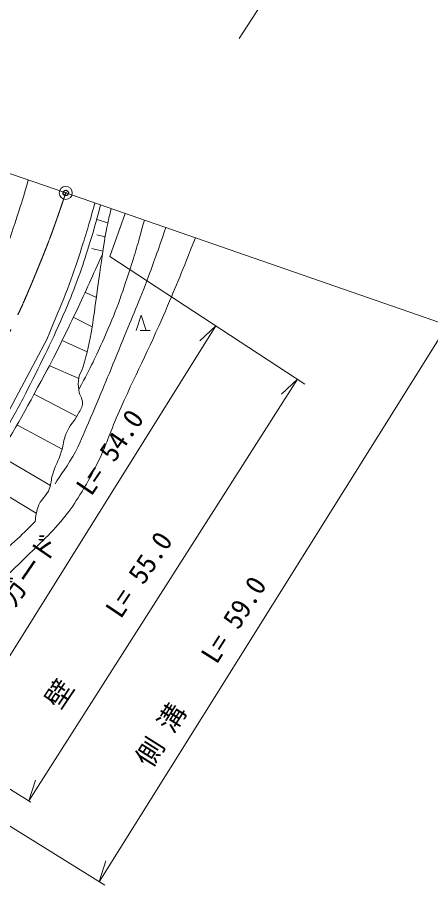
# Model space of a CAD drawing. Units: millimetres, scale not verified. Extents: x 40000 to 680000, y 20000 to 380000.
# Drawn here: x 534756 to 572630, y 238900 to 318184 of the extents above; entities that cross this region are included whole.
import ezdxf
from ezdxf.enums import TextEntityAlignment as Align

# ---------------------------------------------------------------- set-up
doc = ezdxf.new("R2010")
doc.units = ezdxf.units.MM
doc.header["$LTSCALE"] = 1000
doc.header["$PDMODE"] = 32
doc.header["$PDSIZE"] = 500
doc.linetypes.add('CHAIN', pattern=[18.5, 12, -1.5, 3.5, -1.5])
for name, color, linetype, lineweight in [('M-BGD', 7, 'Continuous', 13), ('M-BMK', 7, 'CHAIN', 13), ('M-STR-HTXT', 7, 'Continuous', 13)]:
    doc.layers.add(name, color=color, linetype=linetype, lineweight=lineweight)
doc.layers.add('M-OTRS', color=6, linetype='Continuous')
doc.styles.add('ＭＳ ゴシック', font='')
doc.styles.get('ＭＳ ゴシック').set_extended_font_data('MS Gothic')

msp = doc.modelspace()

# ---------------------------------------------------------------- linework, layer by layer
at = {"layer": 'M-BGD'}
for p, q in [((544632, 300212), (543229, 296257)), ((543049, 299342), (542030, 299667)), ((542795, 298072), (542057, 298247)), ((542591, 296744), (541579, 297007)), ((541998, 292526), (541019, 292959)), ((541605, 289816), (539923, 290695)), ((541164, 287533), (538916, 288555)), ((540382, 285096), (537742, 286250)), ((540197, 281600), (536298, 283664)), ((538856, 278613), (534772, 280828)), ((537787, 275298), (533595, 277752)), ((536496, 272756), (532131, 275384))]:
    msp.add_line(p, q, dxfattribs=at)
at = {"layer": 'M-BGD', "color": 1}
msp.add_line((546016, 289498), (546919, 289498), dxfattribs=at)
at = {"layer": 'M-BGD'}
for points in [[(570401, 337934), (569833, 341568), (572541, 343181), (555077, 316234)], [(575125, 289655), (539195, 302094), (519076, 309019)], [(525279, 268265), (533046, 280378), (537450, 288661)]]:
    msp.add_lwpolyline(points, dxfattribs=at)
at = {"layer": 'M-BGD', "color": 1}
msp.add_lwpolyline([(545652, 289498), (546102, 290892), (546551, 289498)], dxfattribs=at)
at = {"layer": 'M-BGD'}
msp.add_circle((539195, 302094), 600, dxfattribs=at)
for points, knots in [([(535764, 303276), (535380, 301905), (535253, 301532), (534899, 300423), (533939, 297413), (533315, 295748), (532045, 292855), (530581, 289519), (529905, 288389), (527731, 284585)], [0, 0, 0, 0, 1, 1, 1, 2, 2, 2, 3, 3, 3, 3]), ([(507032, 260892), (507771, 260678), (508027, 260646), (508673, 260532), (510596, 260194), (511741, 260207), (513672, 260498), (515012, 260699), (515771, 260859), (517037, 261342), (518318, 261831), (519007, 262202), (520167, 262935), (521525, 263793), (522279, 264304), (523482, 265369), (524185, 265992), (524563, 266371), (525133, 267116), (525642, 267781), (525836, 268217), (526290, 268921), (528005, 271581), (529003, 273048), (530709, 275714), (531872, 277532), (532566, 278526), (533663, 280385), (534486, 281781), (534945, 282567), (535673, 284015), (537099, 286856), (537914, 288445), (539166, 291367), (539666, 292535), (539919, 293200), (540359, 294392), (540765, 295490), (540964, 296116), (541316, 297233), (541776, 298688), (541899, 299178), (542384, 300991)], [0, 0, 0, 0, 1, 1, 1, 2, 2, 2, 3, 3, 3, 4, 4, 4, 5, 5, 5, 6, 6, 6, 7, 7, 7, 8, 8, 8, 9, 9, 9, 10, 10, 10, 11, 11, 11, 12, 12, 12, 13, 13, 13, 14, 14, 14, 14]), ([(541859, 301172), (541271, 298991), (541078, 298384), (540508, 296619), (539486, 293450), (538999, 292409), (537450, 288661)], [0, 0, 0, 0, 1, 1, 1, 2, 2, 2, 2]), ([(542553, 296491), (542757, 297839), (542797, 298215), (543040, 299302), (543158, 299831), (543196, 300010), (543365, 300651)], [0, 0, 0, 0, 1, 1, 1, 2, 2, 2, 2]), ([(548371, 298918), (547557, 296561), (547335, 295938), (546620, 294046), (545747, 291735), (545186, 290468), (544250, 288182), (543175, 285556), (542583, 284081), (541461, 281475), (540936, 280258), (540687, 279554), (540075, 278379), (539448, 277176), (538629, 276107), (538210, 275448), (538210, 275448), (538210, 275448), (538210, 275448)], [0, 0, 0, 0, 1, 1, 1, 2, 2, 2, 3, 3, 3, 4, 4, 4, 5, 5, 5, 6, 6, 6, 6]), ([(546398, 299601), (545836, 297506), (545660, 296927), (545117, 295234), (544296, 292676), (543800, 291246), (542709, 288790), (541889, 286945), (541577, 286309), (540431, 284151)], [0, 0, 0, 0, 1, 1, 1, 2, 2, 2, 3, 3, 3, 3]), ([(514789, 248382), (515235, 249217), (515390, 249455), (515809, 250122), (516755, 251628), (517472, 252343), (518575, 253738), (519270, 254615), (519655, 255113), (520421, 255929), (521528, 257107), (522190, 257734), (523429, 258773), (525070, 260151), (526112, 260769), (527806, 262081), (529349, 263276), (530243, 263911), (531724, 265181), (533174, 266423), (533959, 267152), (535312, 268500), (536886, 270068), (537861, 270871), (539242, 272612), (539869, 273402), (540162, 273891), (540686, 274754), (541273, 275719), (541577, 276276), (542080, 277288), (542928, 278993), (543197, 280041), (543963, 281784), (545604, 285517), (546714, 287522), (548319, 291271), (549433, 293876), (549790, 294735), (551074, 297982)], [0, 0, 0, 0, 1, 1, 1, 2, 2, 2, 3, 3, 3, 4, 4, 4, 5, 5, 5, 6, 6, 6, 7, 7, 7, 8, 8, 8, 9, 9, 9, 10, 10, 10, 11, 11, 11, 12, 12, 12, 13, 13, 13, 13]), ([(514633, 259906), (516464, 260267), (517145, 260421), (518634, 261082), (520272, 261811), (521070, 262478), (522487, 263575), (523773, 264571), (524527, 265134), (525535, 266410), (526359, 267453), (526632, 268171), (527353, 269287), (529270, 272257), (530480, 273833), (532341, 276839), (534386, 280143), (535442, 282051), (537275, 285477), (538456, 287685), (539057, 288954), (540141, 291210), (541124, 293254), (541611, 294429), (542553, 296491), (542553, 296491), (542553, 296491), (542553, 296491)], [0, 0, 0, 0, 1, 1, 1, 2, 2, 2, 3, 3, 3, 4, 4, 4, 5, 5, 5, 6, 6, 6, 7, 7, 7, 8, 8, 8, 9, 9, 9, 9]), ([(536398, 271996), (536439, 272554), (536485, 272773), (536632, 273248), (536874, 274029), (537447, 274268), (537712, 275041), (537868, 275494), (537846, 275778), (537975, 276239), (538215, 277094), (538523, 277516), (538785, 278365), (538985, 279011), (538986, 279408), (539228, 280040), (539524, 280812), (539967, 281105), (540329, 281847), (540516, 282229), (540739, 282433), (540731, 282858), (540722, 283329), (540451, 283548), (540385, 284014), (540321, 284459), (540324, 284720), (540392, 285164), (540451, 285553), (540659, 285721), (540772, 286098), (541199, 287512), (541352, 288330), (541600, 289785), (541785, 290870), (541849, 291484), (542005, 292574), (542224, 294103), (542289, 294584), (542553, 296491)], [0, 0, 0, 0, 1, 1, 1, 2, 2, 2, 3, 3, 3, 4, 4, 4, 5, 5, 5, 6, 6, 6, 7, 7, 7, 8, 8, 8, 9, 9, 9, 10, 10, 10, 11, 11, 11, 12, 12, 12, 13, 13, 13, 13]), ([(517730, 260363), (518437, 260359), (518740, 260376), (519350, 260561), (520088, 260784), (520367, 261206), (521053, 261558), (521751, 261916), (522142, 262127), (522881, 262388), (523657, 262663), (524161, 262603), (524917, 262929), (525750, 263288), (526104, 263700), (526890, 264154), (527650, 264594), (528142, 264728), (528874, 265213), (529588, 265688), (529952, 266009), (530598, 266574), (531444, 267316), (531841, 267815), (532670, 268577), (533472, 269316), (533970, 269676), (534773, 270415), (535424, 271015), (535763, 271378), (536398, 271996), (536398, 271996), (536398, 271996), (536398, 271996)], [0, 0, 0, 0, 1, 1, 1, 2, 2, 2, 3, 3, 3, 4, 4, 4, 5, 5, 5, 6, 6, 6, 7, 7, 7, 8, 8, 8, 9, 9, 9, 10, 10, 10, 11, 11, 11, 11])]:
    msp.add_open_spline(points, degree=3, knots=knots, dxfattribs=at)
at = {"layer": 'M-BMK'}
msp.add_open_spline([(539195, 302094), (538063, 298746), (537716, 297798), (536610, 295106), (535195, 291663), (534341, 289746), (532527, 286497), (531764, 285131), (531507, 284653), (530501, 283042)], degree=3, knots=[0, 0, 0, 0, 1, 1, 1, 2, 2, 2, 3, 3, 3, 3], dxfattribs=at)
at = {"layer": 'M-OTRS'}
msp.add_point((539195, 302094), dxfattribs=at)
at = {"layer": 'M-STR-HTXT'}
for p, q in [((561100, 284582), (543229, 296257)), ((528560, 250883), (552937, 289914)), ((542271, 238988), (574180, 289982)), ((552937, 289914), (551476, 288551)), ((535809, 246386), (560427, 285021)), ((560427, 285021), (558954, 283671)), ((542771, 238677), (507089, 260870)), ((535981, 246280), (514601, 259542)), ((535809, 246386), (536410, 248294)), ((542271, 238988), (542857, 240900))]:
    msp.add_line(p, q, dxfattribs=at)

# ---------------------------------------------------------------- texts
at = {"layer": 'M-STR-HTXT', "style": 'ＭＳ ゴシック'}
for s, rotation, p in [('ストンガード\u3000\u3000L= 54.0', 55.618, (530677, 257405)), ('壁\u3000\u3000\u3000L= 55.0', 56.25, (539128, 254369)), ('側 溝\u3000\u3000L= 59.0', 57.685, (547462, 249019))]:
    msp.add_text(s, height=1833, rotation=rotation, dxfattribs=at).set_placement(p, align=Align.BOTTOM_LEFT)

doc.saveas('drawing.dxf')
